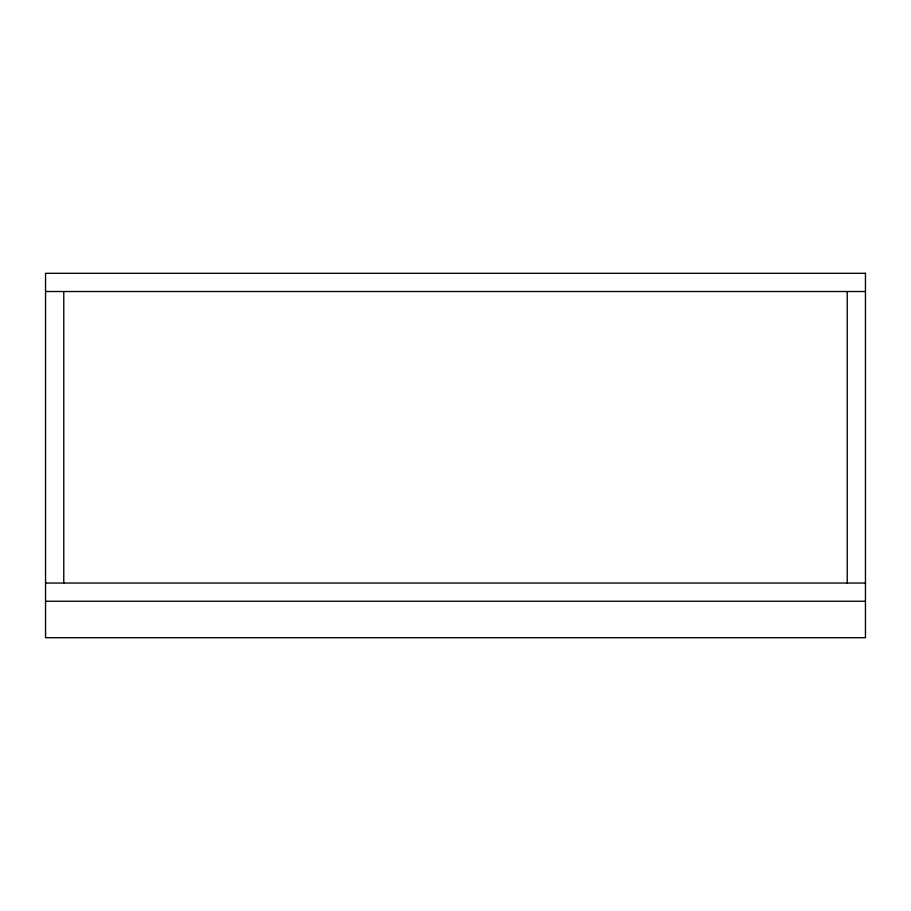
<?xml version="1.0" encoding="UTF-8"?>
<svg xmlns="http://www.w3.org/2000/svg" width="911" height="911" viewBox="0 0 911 911"><rect width="100%" height="100%" fill="white"/><g stroke="black" fill="none" stroke-linecap="round" stroke-linejoin="round"><path stroke-width="1.37" d="M45.55 291.52L865.45 291.52M45.55 583.04L865.45 583.04M45.55 601.26L865.45 601.26M847.23 291.52L847.23 583.04M63.77 291.52L63.77 583.04M865.45 273.3L45.55 273.3L45.55 637.7L865.45 637.7L865.45 273.3"/></g></svg>
